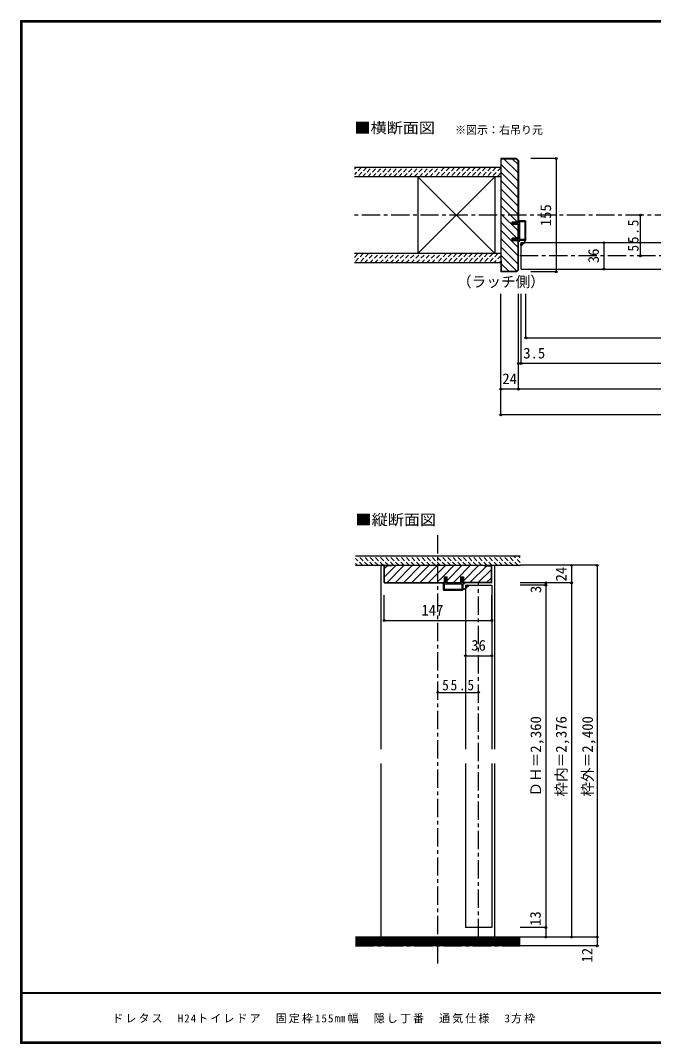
# Model space of a CAD drawing. Units: millimetres at full size, sheet at 1:5. Extents: x -973 to 977, y -718 to 696.
# Drawn here: x -973 to -109, y -701 to 696 of the extents above; entities that cross this region are included whole.
import ezdxf
from ezdxf.enums import TextEntityAlignment as Align

# ---------------------------------------------------------------- set-up
doc = ezdxf.new("R2010")
doc.units = ezdxf.units.MM
doc.header["$LTSCALE"] = 5
doc.header["$PDMODE"] = 32
doc.header["$PDSIZE"] = 2.5
doc.linetypes.add('CHAIN1', pattern=[8, 5, -1, 1, -1])
doc.linetypes.add('DASHED1', pattern=[1.8, 1.2, -0.6])
for name, color, linetype in [('0-0_補助線', 7, 'Continuous'), ('0-1_通り芯', 4, 'CHAIN1'), ('0-3_仕上げ', 7, 'Continuous'), ('0-4_枠', 3, 'Continuous'), ('0-6_扉', 6, 'Continuous'), ('0-A_文字', 3, 'Continuous'), ('0-B_寸法', 4, 'Continuous'), ('0-C_ハッチ', 4, 'DASHED1'), ('F-1_枠', 6, 'Continuous'), ('F-A_文字', 7, 'Continuous')]:
    doc.layers.add(name, color=color, linetype=linetype)
doc.styles.add('ＭＳ ゴシック', font='')
doc.styles.get('ＭＳ ゴシック').set_extended_font_data('MS Gothic')

# ---------------------------------------------------------------- blocks, each defined once
blk = doc.blocks.new('2')
at = {"layer": '0-0_補助線'}
for p, q in [((-9.846, -9.622), (-9.846, 15.078)), ((-8.846, 16.078), (0.354, 16.078)), ((-8.846, 15.878), (0.637, 15.878)), ((-8.446, 14.378), (-8.446, -8.922)), ((-8.146, 14.678), (-1.546, 14.678)), ((-1.246, 14.378), (-1.246, -8.922)), ((0.154, 11.653), (2.154, 11.653)), ((0.154, 11.653), (0.154, -8.497)), ((2.154, 10.953), (2.154, 11.653)), ((3.154, 11.653), (2.512, 10.83)), ((3.154, 11.653), (6.154, 11.653)), ((4.154, 13.753), (4.154, 13.053)), ((5.154, 13.053), (4.512, 13.876)), ((7.154, 13.053), (5.154, 13.053)), ((6.154, 10.953), (6.154, 11.653)), ((7.558, 12.258), (6.516, 10.835)), ((-1.48, -10.622), (-8.846, -10.622)), ((-1.546, -9.222), (-8.146, -9.222)), ((-1.189, -10.85), (-0.732, -12.694)), ((0.354, -12.922), (-0.441, -12.922)), ((0.154, -8.497), (2.154, -8.497)), ((4.154, -9.897), (0.154, -9.897)), ((0.154, -9.897), (0.154, -10.622)), ((0.154, -10.622), (0.645, -12.548)), ((2.154, -7.797), (2.154, -8.497)), ((3.154, -8.497), (2.512, -7.674)), ((3.154, -8.497), (6.154, -8.497)), ((4.154, -10.597), (4.154, -9.897)), ((5.154, -9.897), (4.512, -10.72)), ((7.154, -9.897), (5.154, -9.897)), ((6.154, -7.797), (6.154, -8.497)), ((7.558, -9.101), (6.516, -7.679))]:
    blk.add_line(p, q, dxfattribs=at)
for points in [[(-9.646, 15.078), (-9.646, -9.622), (-9.846, -9.622)], [(4.154, 13.053), (0.154, 13.053), (0.649, 15.723)]]:
    blk.add_lwpolyline(points, dxfattribs=at)
for centre, radius, start, end in [((-8.846, 15.078), 1, 90, 180), ((-8.846, 15.078), 0.8, 90, 180), ((-8.146, 14.378), 0.3, 90, 180), ((-1.546, 14.378), 0.3, 0, 90), ((0.354, 15.778), 0.3, 349.49875, 90), ((2.354, 10.953), 0.2, 180, 322.03043), ((4.354, 13.753), 0.2, 37.96957, 180), ((6.354, 10.953), 0.2, 180, 323.78053), ((7.154, 12.553), 0.5, 323.78053, 90), ((-8.846, -9.622), 1, 180, 270), ((-2.846, -10.72), 6, 179.06153, 259.29815), ((-8.146, -8.922), 0.3, 180, 270), ((-2.846, -10.72), 5.3, 178.93757, 259.29815), ((-1.546, -8.922), 0.3, 270, 0), ((-1.48, -10.922), 0.3, 13.9282, 90), ((-0.441, -12.622), 0.3, 193.9282, 270), ((0.354, -12.622), 0.3, 270, 14.29438), ((2.354, -7.797), 0.2, 37.96957, 180), ((4.354, -10.597), 0.2, 180, 322.03043), ((6.354, -7.797), 0.2, 36.21947, 180), ((7.154, -9.397), 0.5, 270, 36.21947), ((-3.896, -16.272), 0.35, 259.29815, 79.29815)]:
    blk.add_arc(centre, radius, start, end, dxfattribs=at)
blk.add_point((-3.896, -16.622), dxfattribs=at)

msp = doc.modelspace()

# ---------------------------------------------------------------- linework, layer by layer
at = {"layer": '0-1_通り芯'}
for p, q in [((517.653, 430), (-517.347, 430)), ((293.653, 374.5), (-293.347, 374.5)), ((-403.347, -591.633), (-403.347, -2.5)), ((-515.847, -48), (-290.847, -48)), ((-347.847, -555.5), (-347.847, -72)), ((-515.847, -567.5), (-290.847, -567.5))]:
    msp.add_line(p, q, dxfattribs=at)
at = {"layer": '0-3_仕上げ', "color": 2}
for p, q in [((-317.347, 495), (-517.347, 495)), ((-317.347, 482.5), (-517.347, 482.5)), ((-317.347, 377.5), (-517.347, 377.5)), ((-317.347, 365), (-517.347, 365)), ((-290.847, -555.5), (-515.847, -555.5)), ((-290.847, -567.5), (-515.847, -567.5))]:
    msp.add_line(p, q, dxfattribs=at)
at = {"layer": '0-3_仕上げ', "color": 3}
for p, q in [((-430.847, 482.5), (-430.847, 377.5)), ((-325.847, 482.5), (-325.847, 377.5))]:
    msp.add_line(p, q, dxfattribs=at)
at = {"layer": '0-3_仕上げ'}
for p, q in [((-325.847, 377.5), (-430.847, 482.5)), ((-430.847, 377.5), (-325.847, 482.5)), ((-290.847, -557), (-515.847, -557)), ((-290.847, -558.5), (-515.847, -558.5)), ((-290.847, -560), (-515.847, -560)), ((-290.847, -561.5), (-515.847, -561.5)), ((-290.847, -563), (-515.847, -563)), ((-290.847, -564.5), (-515.847, -564.5)), ((-290.847, -566), (-515.847, -566))]:
    msp.add_line(p, q, dxfattribs=at)
at = {"layer": '0-4_枠'}
for p, q in [((-317.347, 507.5), (-317.347, 352.5)), ((-296.175, 507.5), (-317.347, 507.5)), ((-296.383, 507), (-293.847, 504.464)), ((-296.175, 507.5), (-293.347, 504.672)), ((-293.847, 421), (-293.847, 504.464)), ((-293.347, 504.672), (-293.347, 421)), ((-316.847, 492.5), (-317.347, 492.5)), ((-293.347, 417.3), (-301.847, 417.3)), ((-293.847, 398.7), (-293.847, 417.3)), ((-293.347, 398.7), (-293.347, 417.3)), ((-301.847, 395), (-301.847, 398.7)), ((-293.347, 398.7), (-301.847, 398.7)), ((-293.347, 395), (-301.847, 395)), ((-293.847, 355.536), (-293.847, 395)), ((-293.347, 355.328), (-293.347, 395)), ((-316.847, 367.5), (-317.347, 367.5)), ((-316.847, 367.5), (-316.847, 353)), ((-296.175, 352.5), (-317.347, 352.5)), ((-296.382, 353), (-316.847, 353)), ((-296.382, 353), (-293.847, 355.536)), ((-296.175, 352.5), (-293.347, 355.328)), ((-476.847, -48), (-329.847, -48)), ((-476.347, -71.086), (-476.347, -48.5)), ((-466.847, -48.5), (-476.347, -48.5)), ((-466.847, -48), (-466.847, -48.5)), ((-339.847, -48.5), (-339.847, -48)), ((-339.847, -48.5), (-330.347, -48.5)), ((-330.347, -71.086), (-330.347, -48.5)), ((-394.347, -63.5), (-390.647, -63.5)), ((-394.347, -72), (-394.347, -63.5)), ((-390.647, -72), (-390.647, -63.5)), ((-372.047, -63.5), (-368.347, -63.5)), ((-372.047, -72), (-372.047, -63.5)), ((-368.347, -72), (-368.347, -63.5)), ((-475.933, -71.5), (-476.347, -71.086)), ((-476.14, -72), (-394.347, -72)), ((-475.933, -71.5), (-394.347, -71.5)), ((-390.647, -71.5), (-372.047, -71.5)), ((-390.647, -72), (-372.047, -72)), ((-330.761, -71.5), (-368.347, -71.5)), ((-330.554, -72), (-368.347, -72)), ((-330.761, -71.5), (-330.347, -71.086))]:
    msp.add_line(p, q, dxfattribs=at)
at = {"layer": '0-4_枠', "color": 4}
for p, q in [((-476.847, -48), (-480.847, -48)), ((-480.847, -298.75), (-480.847, -48)), ((-329.847, -48), (-325.847, -48)), ((-325.847, -298.75), (-325.847, -48)), ((-480.847, -555.5), (-480.847, -318.75)), ((-325.847, -555.5), (-325.847, -318.75))]:
    msp.add_line(p, q, dxfattribs=at)
at = {"layer": '0-4_枠'}
for points in [[(-316.847, 492.5), (-316.847, 507), (-296.383, 507)], [(-301.847, 417.3), (-301.847, 421), (-293.347, 421)], [(-476.14, -72), (-476.847, -71.293), (-476.847, -48)], [(-330.554, -72), (-329.847, -71.293), (-329.847, -48)]]:
    msp.add_lwpolyline(points, dxfattribs=at)
at = {"layer": '0-6_扉'}
for p, q in [((-289.847, 356.5), (-289.847, 392.5)), ((-289.847, 392.5), (-8.347, 392.5)), ((-289.847, 356.5), (-8.347, 356.5)), ((-365.847, -75), (-329.847, -75)), ((-365.847, -75), (-365.847, -298.75)), ((-329.847, -75), (-329.847, -298.75)), ((-365.847, -318.75), (-365.847, -542.5)), ((-329.847, -318.75), (-329.847, -542.5)), ((-329.847, -542.5), (-365.847, -542.5))]:
    msp.add_line(p, q, dxfattribs=at)
at = {"layer": '0-B_寸法'}
for p, q in [((-241.925, 507.5), (-276.447, 507.5)), ((-126.691, 374.5), (-126.691, 430)), ((-176.691, 392.5), (-176.691, 356.5)), ((-317.347, 157.5), (-317.347, 322.5)), ((-293.347, 192.5), (-293.347, 322.5)), ((-289.847, 227.5), (-289.847, 322.5)), ((-283.347, 262.5), (-283.347, 322.5)), ((-283.347, 262.5), (256.553, 262.5)), ((293.653, 227.5), (-293.347, 227.5)), ((317.653, 192.5), (-317.347, 192.5)), ((317.653, 157.5), (-317.347, 157.5)), ((-185.99, -48), (-290.847, -48)), ((-220.847, -48), (-220.847, -555.5)), ((-185.99, -48), (-185.99, -567.5)), ((-220.847, -72), (-290.847, -72)), ((-255.847, -75), (-290.847, -75)), ((-255.847, -72), (-255.847, -555.5)), ((-476.847, -123.422), (-476.847, -88.9)), ((-365.847, -171.382), (-329.847, -171.382)), ((-403.347, -221.382), (-347.847, -221.382)), ((-255.847, -542.5), (-290.847, -542.5)), ((-185.99, -555.5), (-290.847, -555.5)), ((-185.99, -567.5), (-290.847, -567.5))]:
    msp.add_line(p, q, dxfattribs=at)
at = {"layer": '0-B_寸法', "color": 2}
for p, q in [((-290.847, -35.5), (-515.847, -35.5)), ((-515.847, -48), (-290.847, -48))]:
    msp.add_line(p, q, dxfattribs=at)
at = {"layer": '0-B_寸法', "linetype": 'DASHED1'}
for p, q in [((-506.318, -48), (-515.847, -38.471)), ((-499.247, -48), (-511.747, -35.5)), ((-492.176, -48), (-504.676, -35.5)), ((-485.105, -48), (-497.605, -35.5)), ((-478.034, -48), (-490.534, -35.5)), ((-470.963, -48), (-483.463, -35.5)), ((-463.892, -48), (-476.392, -35.5)), ((-456.821, -48), (-469.321, -35.5)), ((-449.749, -48), (-462.249, -35.5)), ((-442.678, -48), (-455.178, -35.5)), ((-435.607, -48), (-448.107, -35.5)), ((-428.536, -48), (-441.036, -35.5)), ((-421.465, -48), (-433.965, -35.5)), ((-414.394, -48), (-426.894, -35.5)), ((-407.323, -48), (-419.823, -35.5)), ((-400.252, -48), (-412.752, -35.5)), ((-393.181, -48), (-405.681, -35.5)), ((-386.11, -48), (-398.61, -35.5)), ((-379.039, -48), (-391.539, -35.5)), ((-371.968, -48), (-384.468, -35.5)), ((-364.897, -48), (-377.397, -35.5)), ((-357.826, -48), (-370.326, -35.5)), ((-350.755, -48), (-363.255, -35.5)), ((-343.683, -48), (-356.183, -35.5)), ((-336.612, -48), (-349.112, -35.5)), ((-329.541, -48), (-342.041, -35.5)), ((-322.47, -48), (-334.97, -35.5)), ((-315.399, -48), (-327.899, -35.5)), ((-308.328, -48), (-320.828, -35.5)), ((-301.257, -48), (-313.757, -35.5)), ((-294.186, -48), (-306.686, -35.5)), ((-290.847, -44.268), (-299.615, -35.5)), ((-290.847, -37.197), (-292.544, -35.5)), ((-513.389, -48), (-515.847, -45.542))]:
    msp.add_line(p, q, dxfattribs=at)
at = {"layer": '0-B_寸法', "color": 3}
for p, q in [((-394.347, -63.5), (-390.647, -63.5)), ((-394.347, -72), (-394.347, -63.5)), ((-390.647, -72), (-390.647, -63.5)), ((-372.047, -72), (-372.047, -63.5)), ((-390.647, -71.5), (-372.047, -71.5)), ((-390.647, -72), (-372.047, -72))]:
    msp.add_line(p, q, dxfattribs=at)
at = {"layer": '0-B_寸法'}
for points in [[(-241.925, 507.5), (-241.925, 352.5), (-276.447, 352.5)], [(-476.847, -123.422), (-329.847, -123.422), (-329.847, -88.9)]]:
    msp.add_lwpolyline(points, dxfattribs=at)
at = {"layer": '0-B_寸法', "color": 3}
msp.add_lwpolyline([(-372.047, -63.5), (-368.347, -63.5), (-368.347, -72)], dxfattribs=at)
at = {"layer": '0-B_寸法', "color": 7}
for p in [(-241.925, 507.5), (-126.691, 430), (-176.691, 392.5), (-126.691, 374.5), (-241.925, 352.5), (-176.691, 356.5), (-283.347, 262.5), (-293.347, 227.5), (-289.847, 227.5), (-317.347, 192.5), (-293.347, 192.5), (-317.347, 157.5), (-220.847, -48), (-185.99, -48), (-255.847, -72), (-255.847, -75), (-220.847, -72), (-476.847, -123.422), (-329.847, -123.422), (-365.847, -171.382), (-329.847, -171.382), (-403.347, -221.382), (-347.847, -221.382), (-255.847, -542.5), (-255.847, -555.5), (-220.847, -555.5), (-185.99, -555.5), (-185.99, -567.5)]:
    msp.add_point(p, dxfattribs=at)
at = {"layer": '0-C_ハッチ', "linetype": 'Continuous'}
for p, q in [((-313.18, 507), (-293.847, 487.666)), ((-301.867, 507), (-293.847, 498.98)), ((-316.847, 499.353), (-293.847, 476.353)), ((-317.347, 488.539), (-293.847, 465.039)), ((-317.347, 477.225), (-293.847, 453.725)), ((-317.347, 465.912), (-293.847, 442.412)), ((-317.347, 454.598), (-293.847, 431.098)), ((-317.347, 443.284), (-297.363, 423.3)), ((-317.347, 431.97), (-293.847, 408.47)), ((-297.363, 423.3), (-295.063, 421)), ((-317.347, 409.343), (-293.847, 385.843)), ((-317.347, 398.029), (-293.847, 374.529)), ((-317.347, 386.716), (-293.847, 363.216)), ((-317.347, 375.402), (-295.664, 353.719)), ((-316.847, 363.588), (-306.259, 353)), ((-476.347, -63.806), (-460.541, -48)), ((-476.347, -52.492), (-472.355, -48.5)), ((-472.727, -71.5), (-449.227, -48)), ((-461.414, -71.5), (-437.914, -48)), ((-450.1, -71.5), (-426.6, -48)), ((-438.786, -71.5), (-415.286, -48)), ((-427.472, -71.5), (-403.972, -48)), ((-416.159, -71.5), (-392.659, -48)), ((-396.845, -63.5), (-381.345, -48)), ((-390.647, -68.616), (-370.031, -48)), ((-377.982, -67.265), (-358.717, -48)), ((-368.347, -68.943), (-347.404, -48)), ((-359.59, -71.5), (-336.59, -48.5)), ((-348.276, -71.5), (-330.347, -53.571)), ((-404.845, -71.5), (-396.845, -63.5)), ((-382.217, -71.371), (-378.047, -67.2)), ((-336.962, -71.5), (-330.347, -64.885))]:
    msp.add_line(p, q, dxfattribs=at)
at = {"layer": '0-C_ハッチ'}
for p, q in [((-517.347, 492.668), (-515.015, 495)), ((-507.944, 495), (-517.347, 485.597)), ((-500.873, 495), (-513.373, 482.5)), ((-506.302, 482.5), (-493.802, 495)), ((-499.231, 482.5), (-486.731, 495)), ((-492.16, 482.5), (-479.66, 495)), ((-485.089, 482.5), (-472.589, 495)), ((-478.018, 482.5), (-465.518, 495)), ((-470.947, 482.5), (-458.447, 495)), ((-463.876, 482.5), (-451.376, 495)), ((-456.805, 482.5), (-444.305, 495)), ((-449.734, 482.5), (-437.234, 495)), ((-442.662, 482.5), (-430.162, 495)), ((-435.591, 482.5), (-423.091, 495)), ((-428.52, 482.5), (-416.02, 495)), ((-421.449, 482.5), (-408.949, 495)), ((-414.378, 482.5), (-401.878, 495)), ((-394.807, 495), (-407.307, 482.5)), ((-387.736, 495), (-400.236, 482.5)), ((-380.665, 495), (-393.165, 482.5)), ((-373.594, 495), (-386.094, 482.5)), ((-366.523, 495), (-379.023, 482.5)), ((-359.452, 495), (-371.952, 482.5)), ((-352.381, 495), (-364.881, 482.5)), ((-345.31, 495), (-357.81, 482.5)), ((-338.239, 495), (-350.739, 482.5)), ((-331.168, 495), (-343.668, 482.5)), ((-324.096, 495), (-336.596, 482.5)), ((-317.347, 494.678), (-329.525, 482.5)), ((-317.347, 487.607), (-322.454, 482.5)), ((-517.347, 372.46), (-512.307, 377.5)), ((-505.236, 377.5), (-517.347, 365.389)), ((-498.165, 377.5), (-510.665, 365)), ((-503.594, 365), (-491.094, 377.5)), ((-496.523, 365), (-484.023, 377.5)), ((-489.452, 365), (-476.952, 377.5)), ((-482.381, 365), (-469.881, 377.5)), ((-475.31, 365), (-462.81, 377.5)), ((-468.239, 365), (-455.739, 377.5)), ((-461.168, 365), (-448.668, 377.5)), ((-454.096, 365), (-441.596, 377.5)), ((-447.025, 365), (-434.525, 377.5)), ((-439.954, 365), (-427.454, 377.5)), ((-432.883, 365), (-420.383, 377.5)), ((-425.812, 365), (-413.312, 377.5)), ((-418.741, 365), (-406.241, 377.5)), ((-411.67, 365), (-399.17, 377.5)), ((-392.099, 377.5), (-404.599, 365)), ((-385.028, 377.5), (-397.528, 365)), ((-377.957, 377.5), (-390.457, 365)), ((-370.886, 377.5), (-383.386, 365)), ((-363.815, 377.5), (-376.315, 365)), ((-356.744, 377.5), (-369.244, 365)), ((-349.673, 377.5), (-362.173, 365)), ((-342.601, 377.5), (-355.101, 365)), ((-335.53, 377.5), (-348.03, 365)), ((-328.459, 377.5), (-340.959, 365)), ((-321.388, 377.5), (-333.888, 365)), ((-317.347, 374.47), (-326.817, 365)), ((-317.347, 367.399), (-319.746, 365))]:
    msp.add_line(p, q, dxfattribs=at)
at = {"layer": '0-C_ハッチ', "linetype": 'Continuous'}
msp.add_lwpolyline([(-317.347, 420.657), (-297.69, 401), (-295.39, 398.7)], dxfattribs=at)
at = {"layer": 'F-1_枠'}
for p, q in [((-973.347, 695.833), (-973.347, -700.833)), ((-973.347, 695.833), (976.653, 695.833)), ((-973.347, 695), (976.653, 695)), ((-973.347, 694.167), (976.653, 694.167)), ((-972.514, 695.833), (-972.514, -700.833)), ((-971.68, 695.833), (-971.68, -700.833)), ((976.653, -631.667), (-973.347, -631.667)), ((976.653, -632.5), (-973.347, -632.5)), ((976.653, -699.167), (-973.347, -699.167)), ((976.653, -700), (-973.347, -700)), ((976.653, -700.833), (-973.347, -700.833))]:
    msp.add_line(p, q, dxfattribs=at)

# ---------------------------------------------------------------- block references
at = {"layer": '0-0_補助線', "xscale": -1}
msp.add_blockref('2', (-293.193, 406.422), dxfattribs=at)
at = {"layer": '0-B_寸法', "rotation": 90}
msp.add_blockref('2', (-379.769, -72.154), dxfattribs=at)

# ---------------------------------------------------------------- texts
at = {"layer": '0-A_文字', "color": 7, "style": 'ＭＳ ゴシック', "width": 1.1}
for s, p in [('■横断面図', (-517.347, 537.5)), ('■縦断面図', (-515.847, 2.5))]:
    msp.add_text(s, height=14.66, dxfattribs=at).set_placement(p, align=Align.BOTTOM_LEFT)
at = {"layer": '0-A_文字', "color": 7, "style": 'ＭＳ ゴシック'}
for s, height, p in [('※図示：右吊り元', 11, (-379.974, 537.5)), ('（ラッチ側）', 14.66, (-377.347, 327.5))]:
    msp.add_text(s, height=height, dxfattribs=at).set_placement(p, align=Align.BOTTOM_LEFT)
at = {"layer": '0-B_寸法', "color": 7, "style": 'ＭＳ ゴシック'}
for s, p in [('155', (-244.425, 415)), ('36', (-179.191, 364.5)), ('24', (-223.347, -70)), ('3', (-258.01, -85.885)), ('ＤＨ＝2,360', (-258.027, -363.75)), ('枠内＝2,376', (-223.347, -363.75)), ('枠外＝2,400', (-187.333, -363.75)), ('13', (-258.556, -540.215)), ('12', (-187.906, -590.263))]:
    msp.add_text(s, height=14.66, rotation=90, dxfattribs=at).set_placement(p, align=Align.BOTTOM_LEFT)
for s, p in [('3.5', (-286.764, 230)), ('24', (-315.347, 195)), ('147', (-425.847, -120.922)), ('36', (-357.847, -168.882))]:
    msp.add_text(s, height=14.66, dxfattribs=at).set_placement(p, align=Align.BOTTOM_LEFT)
at = {"layer": '0-B_寸法', "color": 7, "insert": (-129.191, 380.375), "char_height": 14.66, "attachment_point": 7, "rotation": 90, "style": 'ＭＳ ゴシック'}
msp.add_mtext('\\T1.28;\\W0.9;55.5', dxfattribs=at)
at = {"layer": '0-B_寸法', "color": 7, "insert": (-397.472, -218.882), "char_height": 14.66, "attachment_point": 7, "style": 'ＭＳ ゴシック'}
msp.add_mtext('\\T1.28;\\W0.9;55.5', dxfattribs=at)
at = {"layer": 'F-A_文字', "insert": (-847.938, -673.333), "char_height": 11, "attachment_point": 7, "style": 'ＭＳ ゴシック'}
msp.add_mtext('\\T1.19;ドレタス\u3000H24トイレドア\u3000固定枠155㎜幅\u3000隠し丁番\u3000通気仕様\u30003方枠', dxfattribs=at)

doc.saveas('drawing.dxf')
